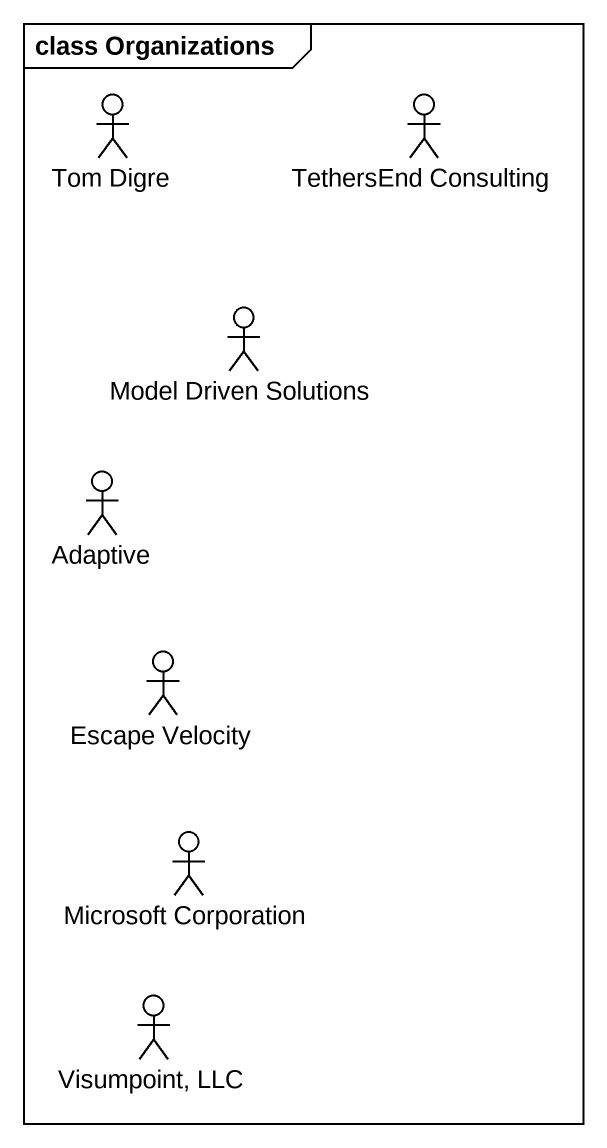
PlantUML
@startuml
mainframe class Organizations
actor "Tom Digre" as Tom_Digre
actor "TethersEnd Consulting" as TethersEnd_Consulting
actor "Model Driven Solutions" as Model_Driven_Solutions
actor Adaptive
actor "Escape Velocity" as Escape_Velocity
actor "Microsoft Corporation" as Microsoft_Corporation
actor "Visumpoint, LLC" as Visumpoint_LLC
@enduml
